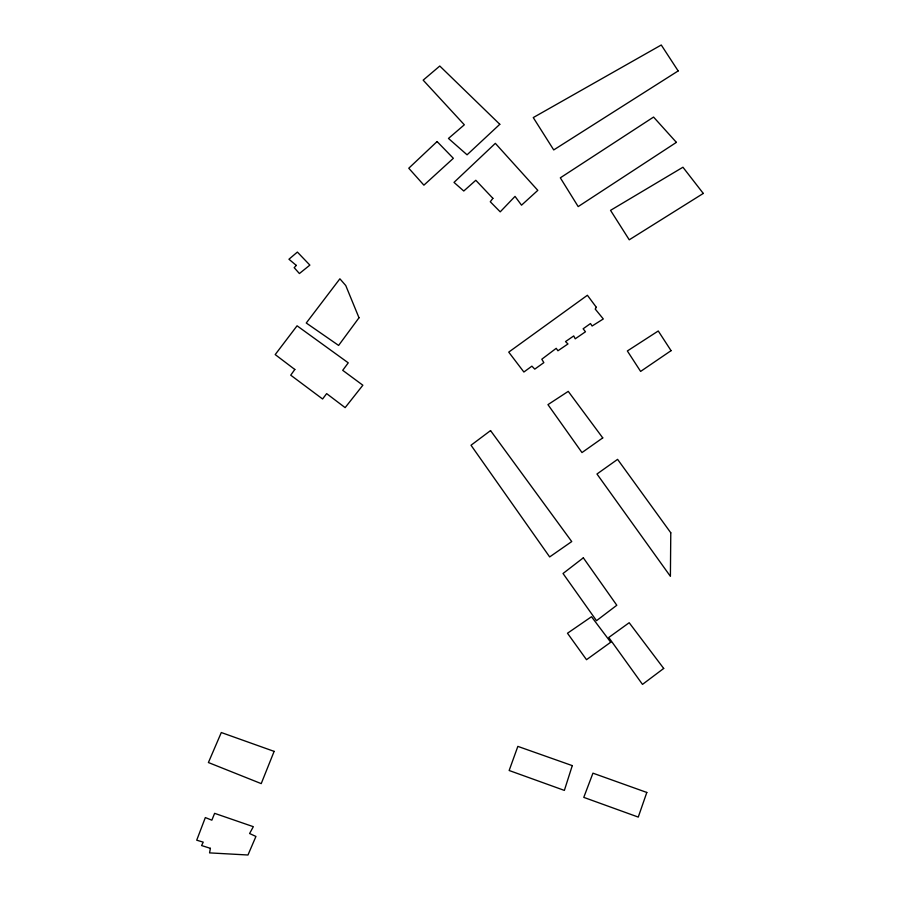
<?xml version="1.0" encoding="UTF-8"?>
<svg xmlns="http://www.w3.org/2000/svg" width="900" height="900" viewBox="0 0 900 900"><rect width="100%" height="100%" fill="white"/><g stroke="black" fill="none" stroke-linecap="round" stroke-linejoin="round"><path stroke-width="1.35" d="M294.851 369.428L290.723 375.176L322.582 398.993L326.655 393.626L345.139 407.632L362.858 385.223L342.709 370.327L348.255 362.835L297.067 325.8L275.197 354.589L294.817 369.473M670.781 532.789L670.399 576.337L596.97 474.007L617.591 459.36L670.781 532.789M210.386 848.329L209.565 852.885L247.972 855L255.938 836.449L249.593 833.524L253.339 826.684L214.616 813.341L211.849 820.181L205.335 817.571L196.718 840.195L203.22 842.141L201.6 845.561L210.386 848.329M572.276 765.619L564.368 790.403L509.152 770.501L517.849 746.381L572.276 765.619M646.819 792.45L638.258 817.087L583.774 797.377L592.942 773.168L646.819 792.45M274.129 751.376L261.225 783.619L208.406 762.536L221.299 732.533L274.129 751.376M596.363 307.327L595.192 309.037L603.304 318.96L592.099 326.014L590.49 323.55L583.133 328.781L585.472 331.774L575.224 338.816L573.727 335.936L565.515 341.595L567.967 343.946L557.933 350.775L556.222 348.322L541.811 359.213L543.836 362.632L534.769 369.135L531.889 366.154L523.879 372.026L508.736 352.125L587.396 295.267L596.363 307.327M358.999 317.779L338.614 345.431L306.259 323.01L339.885 278.809L345.757 285.536L358.999 317.779M492.896 198.338L490.286 201.757L500.22 211.849L515.025 196.391L521.528 205.178L537.806 190.361L495.338 143.347L454.005 182.396L463.77 191.014L475.808 180.281L492.896 198.338M296.314 265.421L294.176 267.671L299.407 273.544L309.87 265.106L297.382 252.079L288.945 259.234L296.314 265.421M437.085 141.559L408.769 168.232L423.9 185.164L453.353 158.31L437.085 141.559M499.804 124.301L467.066 154.811L448.47 138.442L464.332 124.796L423.169 80.156L439.785 66.026L499.804 124.301M583.335 557.82L563.029 573.502L596.509 620.685L616.804 605.261L583.335 557.82M663.705 668.452L642.488 684.394L608.749 637.481L629.179 622.721L663.705 668.452M490.545 430.594L471.015 445.241L549.664 556.931L571.736 541.564L490.545 430.594M610.717 642.229L586.508 659.7L567.484 633.24L591.514 616.725L610.717 642.229M602.752 437.895L581.985 452.565L547.954 404.64L568.249 391.376L602.752 437.895M671.062 350.662L640.62 371.419L627.356 350.966L658.26 330.986L671.062 350.662M676.395 142.369L578.183 206.595L560.329 177.829L653.569 117.067L676.395 142.369M678.161 70.931L553.725 149.929L533.261 117.574L661.264 45L678.161 70.931M703.283 193.433L629.246 239.805L610.538 210.352L682.942 167.231L703.283 193.433"/></g></svg>
